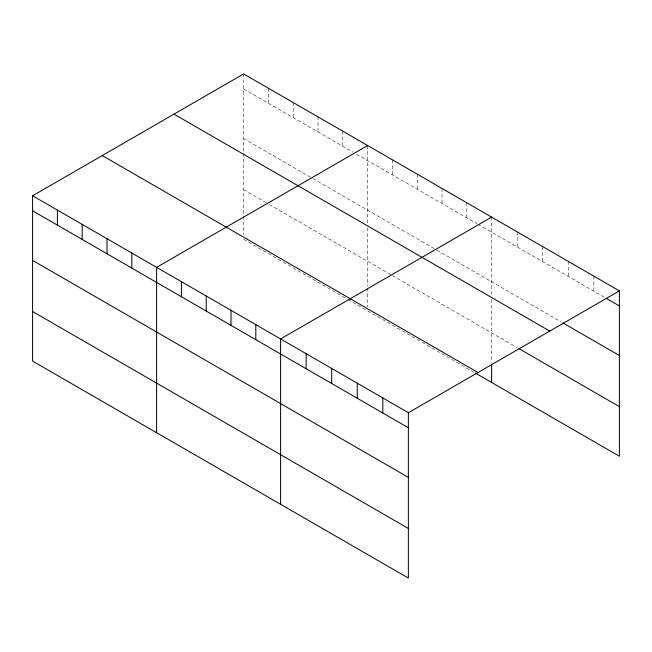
<?xml version="1.0" encoding="UTF-8"?>
<svg xmlns="http://www.w3.org/2000/svg" width="652" height="652" viewBox="0 0 652 652"><rect width="100%" height="100%" fill="white"/><g stroke="black" fill="none" stroke-linecap="round" stroke-linejoin="round"><path stroke-width="0.49" stroke-dasharray="3.26 2.44" d="M243.628 88.982L353.091 152.185M356.514 154.157L477.101 223.775M477.957 224.272L604.42 297.288M243.628 138.583L312.039 178.086M312.895 178.575L436.049 249.675M436.905 250.172L561.242 321.958M243.628 189.683L267.573 203.505M269.284 204.5L391.575 275.103M392.431 275.6L517.191 347.622M243.628 239.284L347.108 299.023M347.964 299.521L474.534 372.594M593.85 276.13L593.85 291.183M568.291 261.379L568.291 276.432M542.741 246.627L542.741 261.672M517.191 231.876L517.191 246.921M491.632 217.116L491.632 295.527M491.632 299.455L491.632 362.634M466.832 202.805L466.832 217.85M442.032 188.485L442.032 203.53M417.231 174.165L417.231 189.21M392.431 159.846L392.431 174.899M367.63 145.526L367.63 223.938M367.63 227.866L367.63 286.081M367.63 288.062L367.63 306.913M342.83 131.207L342.83 146.26M318.029 116.887L318.029 131.94M293.229 102.568L293.229 117.621M268.428 88.248L268.428 103.301M243.628 73.929L243.628 152.34M243.628 153.326L243.628 234.321"/><path stroke-width="0.98" d="M32.6 195.763L408.372 412.716L408.372 578.071L32.6 361.118L32.6 195.763L243.628 73.929L619.4 290.882L619.4 456.237L475.389 373.091M367.63 145.526L156.602 267.361L156.602 432.708M491.632 217.116L280.613 338.95L280.613 504.306M408.372 412.716L619.4 290.882M606.181 298.306L619.4 305.935M563.01 322.976L619.4 355.536M173.986 114.133L549.758 331.086M518.951 348.641L619.4 406.636M102.242 155.559L478.014 372.512M32.6 210.816L408.372 427.769M32.6 260.417L408.372 477.37M32.6 311.517L408.372 528.47M491.632 364.615L491.632 382.471M382.822 397.964L382.822 413.018M357.272 383.213L357.272 398.266M331.713 368.462L331.713 383.506M306.163 353.71L306.163 368.755M255.812 324.631L255.812 339.684M231.012 310.319L231.012 325.364M206.211 296L206.211 311.045M181.411 281.68L181.411 296.725M131.802 253.041L131.802 268.094M107.001 238.722L107.001 253.775M82.201 224.402L82.201 239.455M57.4 210.083L57.4 225.136"/></g></svg>
